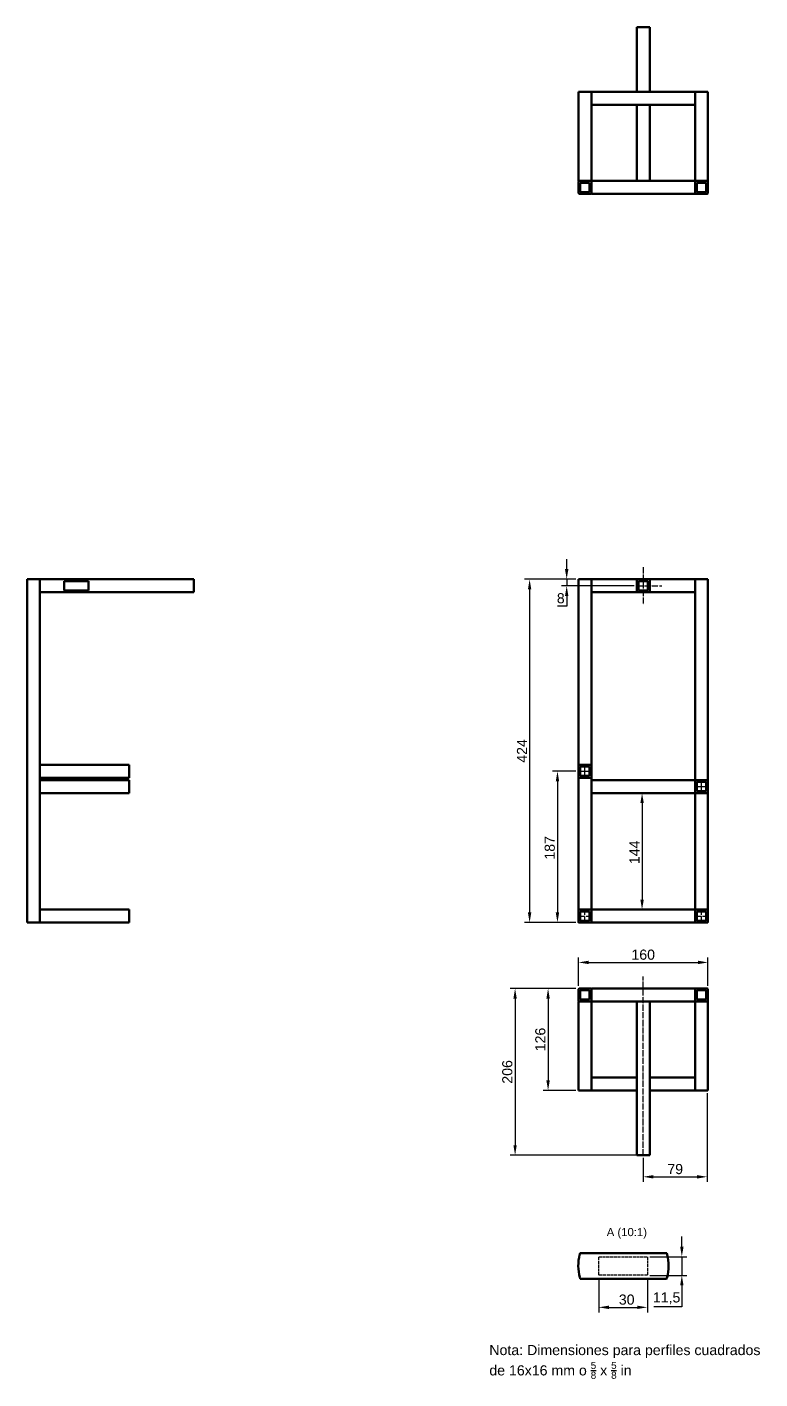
# Model space of a CAD drawing. Header units: millimetres. Extents: x 1300 to 9341, y -223 to 1453.
# Drawn here: x 1300 to 2205, y -217 to 1453 of the extents above; entities that cross this region are included whole.
import ezdxf

# ---------------------------------------------------------------- set-up
doc = ezdxf.new("R2010")
doc.units = ezdxf.units.MM
doc.linetypes.add('ACAD_ISO02W100', pattern=[15, 12, -3])
doc.linetypes.add('ACAD_ISO04W100', pattern=[30, 24, -3, 0, -3])
for name, color, linetype, lineweight in [('02_LINEA_PRINCIPAL_A4_A3', 7, 'Continuous', 50), ('03_LINEA_OCULTA_A4_A3', 1, 'ACAD_ISO02W100', 25), ('04_LINEA_EJE_A4_A3', 4, 'ACAD_ISO04W100', 25), ('05_LINEA_ACOTADO', 3, 'Continuous', 25), ('Visible', 7, 'Continuous', 50)]:
    doc.layers.add(name, color=color, linetype=linetype, lineweight=lineweight)
doc.layers.add('06_ROTULADO', color=3, linetype='Continuous')
doc.styles.get("Standard").update_dxf_attribs({"font": 'arial.ttf'})
doc.dimstyles.new('ISO-25', dxfattribs={"dimtxt": 2.5, "dimasz": 2.5, "dimexe": 1.25, "dimexo": 0.625, "dimtad": 1, "dimtoh": 1, "dimtxsty": 'Standard', "dimcen": 2.5, "dimadec": 0, "dimazin": 0, "dimtfac": 1, "dimtmove": 0, "dimatfit": 3, "dimfxl": 1, "dimarcsym": 0})

# ---------------------------------------------------------------- blocks, each defined once
blk = doc.blocks.new('*D9')
at = {"layer": '05_LINEA_ACOTADO', "color": 0, "lineweight": -2, "transparency": 16777216}
for p, q in [((1977.5, 770.5), (1914.1, 770.5)), ((1920.3, 758), (1920.3, 359)), ((1977.5, 346.5), (1914.1, 346.5))]:
    blk.add_line(p, q, dxfattribs=at)
at = {"layer": '05_LINEA_ACOTADO', "color": 0, "transparency": 16777216}
for points in [[(1918.2, 758), (1922.4, 758), (1920.3, 770.5)], [(1918.2, 359), (1922.4, 359), (1920.3, 346.5)]]:
    blk.add_solid(points, dxfattribs=at)
at = {"layer": 'Defpoints', "color": 0, "transparency": 16777216}
for p in [(1980.6, 770.5), (1920.3, 346.5), (1980.6, 346.5)]:
    blk.add_point(p, dxfattribs=at)
at = {"layer": '05_LINEA_ACOTADO', "color": 0, "transparency": 16777216, "insert": (1910.9, 558.5), "char_height": 12.5, "attachment_point": 5, "rotation": 90}
blk.add_mtext('424', dxfattribs=at)
blk = doc.blocks.new('*D10')
at = {"layer": '05_LINEA_ACOTADO', "color": 0, "lineweight": -2, "transparency": 16777216}
for p, q in [((2057.5, 506.5), (2052.9, 506.5)), ((2059.2, 494), (2059.2, 375)), ((2057.5, 362.5), (2052.9, 362.5))]:
    blk.add_line(p, q, dxfattribs=at)
at = {"layer": '05_LINEA_ACOTADO', "color": 0, "transparency": 16777216}
for points in [[(2057.1, 494), (2061.3, 494), (2059.2, 506.5)], [(2057.1, 375), (2061.3, 375), (2059.2, 362.5)]]:
    blk.add_solid(points, dxfattribs=at)
at = {"layer": 'Defpoints', "color": 0, "transparency": 16777216}
for p in [(2060.6, 506.5), (2059.2, 362.5), (2060.6, 362.5)]:
    blk.add_point(p, dxfattribs=at)
at = {"layer": '05_LINEA_ACOTADO', "color": 0, "transparency": 16777216, "insert": (2049.8, 433.3), "char_height": 12.5, "attachment_point": 5, "rotation": 90}
blk.add_mtext('144', dxfattribs=at)
blk = doc.blocks.new('*D14')
at = {"layer": '05_LINEA_ACOTADO', "color": 0, "lineweight": -2, "transparency": 16777216}
for p, q in [((2139.6, 136), (2139.6, 26.3)), ((2060.6, 56), (2060.6, 26.3)), ((2073.1, 32.5), (2127.1, 32.5))]:
    blk.add_line(p, q, dxfattribs=at)
at = {"layer": '05_LINEA_ACOTADO', "color": 0, "transparency": 16777216}
for points in [[(2073.1, 34.6), (2073.1, 30.4), (2060.6, 32.5)], [(2127.1, 34.6), (2127.1, 30.4), (2139.6, 32.5)]]:
    blk.add_solid(points, dxfattribs=at)
at = {"layer": 'Defpoints', "color": 0, "transparency": 16777216}
for p in [(2139.6, 139.1), (2060.6, 59.1), (2139.6, 32.5)]:
    blk.add_point(p, dxfattribs=at)
at = {"layer": '05_LINEA_ACOTADO', "color": 0, "transparency": 16777216, "insert": (2100.1, 42), "char_height": 12.5, "attachment_point": 5}
blk.add_mtext('79', dxfattribs=at)
blk = doc.blocks.new('*D15')
at = {"layer": '05_LINEA_ACOTADO', "color": 0, "lineweight": -2, "transparency": 16777216}
for p, q in [((1977.5, 265.1), (1936.9, 265.1)), ((1943.1, 252.6), (1943.1, 151.6)), ((1977.5, 139.1), (1936.9, 139.1))]:
    blk.add_line(p, q, dxfattribs=at)
at = {"layer": '05_LINEA_ACOTADO', "color": 0, "transparency": 16777216}
for points in [[(1941, 252.6), (1945.2, 252.6), (1943.1, 265.1)], [(1941, 151.6), (1945.2, 151.6), (1943.1, 139.1)]]:
    blk.add_solid(points, dxfattribs=at)
at = {"layer": 'Defpoints', "color": 0, "transparency": 16777216}
for p in [(1980.6, 265.1), (1943.1, 139.1), (1980.6, 139.1)]:
    blk.add_point(p, dxfattribs=at)
at = {"layer": '05_LINEA_ACOTADO', "color": 0, "transparency": 16777216, "insert": (1933.6, 202.1), "char_height": 12.5, "attachment_point": 5, "rotation": 90}
blk.add_mtext('126', dxfattribs=at)
blk = doc.blocks.new('*D16')
at = {"layer": '05_LINEA_ACOTADO', "color": 0, "lineweight": -2, "transparency": 16777216}
for p, q in [((1977.5, 533.5), (1948.5, 533.5)), ((1954.7, 521), (1954.7, 359)), ((1977.5, 346.5), (1948.5, 346.5))]:
    blk.add_line(p, q, dxfattribs=at)
at = {"layer": '05_LINEA_ACOTADO', "color": 0, "transparency": 16777216}
for points in [[(1952.6, 521), (1956.8, 521), (1954.7, 533.5)], [(1952.6, 359), (1956.8, 359), (1954.7, 346.5)]]:
    blk.add_solid(points, dxfattribs=at)
at = {"layer": 'Defpoints', "color": 0, "transparency": 16777216}
for p in [(1980.6, 533.5), (1954.7, 346.5), (1980.6, 346.5)]:
    blk.add_point(p, dxfattribs=at)
at = {"layer": '05_LINEA_ACOTADO', "color": 0, "transparency": 16777216, "insert": (1945.2, 438.8), "char_height": 12.5, "attachment_point": 5, "rotation": 90}
blk.add_mtext('187', dxfattribs=at)
blk = doc.blocks.new('*D17')
at = {"layer": '05_LINEA_ACOTADO', "color": 0, "lineweight": -2, "transparency": 16777216}
for p, q in [((1966.1, 783), (1966.1, 795.5)), ((1977.5, 770.5), (1959.8, 770.5)), ((1966.1, 770.5), (1966.1, 762.5)), ((2049.5, 762.5), (1959.8, 762.5)), ((1966.1, 737.5), (1954.7, 737.5)), ((1966.1, 750), (1966.1, 737.5))]:
    blk.add_line(p, q, dxfattribs=at)
at = {"layer": '05_LINEA_ACOTADO', "color": 0, "transparency": 16777216}
for points in [[(1964, 783), (1968.2, 783), (1966.1, 770.5)], [(1964, 750), (1968.2, 750), (1966.1, 762.5)]]:
    blk.add_solid(points, dxfattribs=at)
at = {"layer": 'Defpoints', "color": 0, "transparency": 16777216}
for p in [(1980.6, 770.5), (1966.1, 762.5), (2052.6, 762.5)]:
    blk.add_point(p, dxfattribs=at)
at = {"layer": '05_LINEA_ACOTADO', "color": 0, "transparency": 16777216, "insert": (1958.8, 747), "char_height": 12.5, "attachment_point": 5}
blk.add_mtext('8', dxfattribs=at)
blk = doc.blocks.new('*D18')
at = {"layer": '05_LINEA_ACOTADO', "color": 0, "lineweight": -2, "transparency": 16777216}
for p, q in [((1980.6, 268.2), (1980.6, 303.5)), ((2140.6, 268.2), (2140.6, 303.5)), ((1993.1, 297.3), (2128.1, 297.3))]:
    blk.add_line(p, q, dxfattribs=at)
at = {"layer": '05_LINEA_ACOTADO', "color": 0, "transparency": 16777216}
for points in [[(1993.1, 299.4), (1993.1, 295.2), (1980.6, 297.3)], [(2128.1, 299.4), (2128.1, 295.2), (2140.6, 297.3)]]:
    blk.add_solid(points, dxfattribs=at)
at = {"layer": 'Defpoints', "color": 0, "transparency": 16777216}
for p in [(2140.6, 297.3), (1980.6, 265.1), (2140.6, 265.1)]:
    blk.add_point(p, dxfattribs=at)
at = {"layer": '05_LINEA_ACOTADO', "color": 0, "transparency": 16777216, "insert": (2060.6, 306.8), "char_height": 12.5, "attachment_point": 5}
blk.add_mtext('160', dxfattribs=at)
blk = doc.blocks.new('*D20')
at = {"layer": '05_LINEA_ACOTADO', "color": 0, "lineweight": -2, "transparency": 16777216}
for p, q in [((1977.5, 265.1), (1896.1, 265.1)), ((1902.4, 252.6), (1902.4, 71.6)), ((2057.5, 59.1), (1896.1, 59.1))]:
    blk.add_line(p, q, dxfattribs=at)
at = {"layer": '05_LINEA_ACOTADO', "color": 0, "transparency": 16777216}
for points in [[(1900.3, 252.6), (1904.4, 252.6), (1902.4, 265.1)], [(1900.3, 71.6), (1904.4, 71.6), (1902.4, 59.1)]]:
    blk.add_solid(points, dxfattribs=at)
at = {"layer": 'Defpoints', "color": 0, "transparency": 16777216}
for p in [(1980.6, 265.1), (1902.4, 59.1), (2060.6, 59.1)]:
    blk.add_point(p, dxfattribs=at)
at = {"layer": '05_LINEA_ACOTADO', "color": 0, "transparency": 16777216, "insert": (1892.8, 162.1), "char_height": 12.5, "attachment_point": 5, "rotation": 90}
blk.add_mtext('206', dxfattribs=at)
blk = doc.blocks.new('*D27')
at = {"layer": '05_LINEA_ACOTADO', "color": 0, "lineweight": -2, "transparency": 16777216}
for p, q in [((2108.3, -53.7), (2108.3, -41.2)), ((2068.9, -66.2), (2114.5, -66.2)), ((2108.3, -66.2), (2108.3, -89.2)), ((2068.9, -89.2), (2114.5, -89.2)), ((2108.3, -101.7), (2108.3, -128.2)), ((2108.3, -128.2), (2073.8, -128.2))]:
    blk.add_line(p, q, dxfattribs=at)
at = {"layer": '05_LINEA_ACOTADO', "color": 0, "transparency": 16777216}
for points in [[(2106.2, -53.7), (2110.4, -53.7), (2108.3, -66.2)], [(2106.2, -101.7), (2110.4, -101.7), (2108.3, -89.2)]]:
    blk.add_solid(points, dxfattribs=at)
at = {"layer": 'Defpoints', "color": 0, "transparency": 16777216}
for p in [(2065.7, -66.2), (2065.7, -89.2), (2108.3, -89.2)]:
    blk.add_point(p, dxfattribs=at)
at = {"layer": '05_LINEA_ACOTADO', "color": 0, "transparency": 16777216, "insert": (2089.5, -117.6), "char_height": 12.5, "attachment_point": 5}
blk.add_mtext('11,5', dxfattribs=at)
blk = doc.blocks.new('*D28')
at = {"layer": '05_LINEA_ACOTADO', "color": 0, "lineweight": -2, "transparency": 16777216}
for p, q in [((2005.7, -92.3), (2005.7, -135)), ((2065.7, -92.3), (2065.7, -135)), ((2018.2, -128.7), (2053.2, -128.7))]:
    blk.add_line(p, q, dxfattribs=at)
at = {"layer": '05_LINEA_ACOTADO', "color": 0, "transparency": 16777216}
for points in [[(2018.2, -126.6), (2018.2, -130.8), (2005.7, -128.7)], [(2053.2, -126.6), (2053.2, -130.8), (2065.7, -128.7)]]:
    blk.add_solid(points, dxfattribs=at)
at = {"layer": 'Defpoints', "color": 0, "transparency": 16777216}
for p in [(2005.7, -89.2), (2065.7, -89.2), (2065.7, -128.7)]:
    blk.add_point(p, dxfattribs=at)
at = {"layer": '05_LINEA_ACOTADO', "color": 0, "transparency": 16777216, "insert": (2040.2, -119.2), "char_height": 12.5, "attachment_point": 5}
blk.add_mtext('30', dxfattribs=at)

msp = doc.modelspace()

# ---------------------------------------------------------------- linework, layer by layer
at = {"layer": '02_LINEA_PRINCIPAL_A4_A3', "extrusion": (3.63304e-29, 2.9666e-13, -1)}
for p, q in [((2053.598, 1452.553), (2052.598, 1452.553)), ((2052.598, 1452.553), (2052.598, 1372.553)), ((2053.598, 1452.553), (2067.598, 1452.553)), ((2068.598, 1452.553), (2067.598, 1452.553)), ((2068.598, 1372.553), (2068.598, 1452.553)), ((1980.598, 1372.553), (1980.598, 1262.553)), ((1981.598, 1372.553), (1980.598, 1372.553)), ((1981.598, 1372.553), (1995.598, 1372.553)), ((1996.598, 1372.553), (1995.598, 1372.553)), ((1996.598, 1372.553), (1996.598, 1371.553)), ((2124.598, 1372.553), (1996.598, 1372.553)), ((1996.598, 1357.553), (1996.598, 1371.553)), ((2124.598, 1371.553), (2124.598, 1372.553)), ((2125.598, 1372.553), (2124.598, 1372.553)), ((2124.598, 1371.553), (2124.598, 1357.553)), ((2125.598, 1372.553), (2139.598, 1372.553)), ((2140.598, 1372.553), (2139.598, 1372.553)), ((2140.598, 1262.553), (2140.598, 1372.553)), ((1996.598, 1357.553), (1996.598, 1356.553)), ((1996.598, 1356.553), (2124.598, 1356.553)), ((1996.598, 1262.553), (1996.598, 1356.553)), ((2052.598, 1356.553), (2052.598, 1262.553)), ((2068.598, 1262.553), (2068.598, 1356.553)), ((2124.598, 1356.553), (2124.598, 1357.553)), ((2124.598, 1356.553), (2124.598, 1262.553)), ((1980.598, 1262.553), (1981.598, 1262.553)), ((1980.598, 1261.553), (1980.598, 1247.553)), ((1995.598, 1262.553), (1981.598, 1262.553)), ((1995.598, 1262.553), (1981.598, 1262.553)), ((1982.848, 1248.803), (1982.848, 1260.303)), ((1982.848, 1260.303), (1994.348, 1260.303)), ((1994.348, 1260.303), (1994.348, 1248.803)), ((1995.598, 1262.553), (1996.598, 1262.553)), ((1996.598, 1262.553), (1996.598, 1261.553)), ((2124.598, 1262.553), (1996.598, 1262.553)), ((1996.598, 1247.553), (1996.598, 1261.553)), ((1996.598, 1247.553), (1996.598, 1261.553)), ((2124.598, 1261.553), (2124.598, 1262.553)), ((2124.598, 1262.553), (2125.598, 1262.553)), ((2124.598, 1261.553), (2124.598, 1247.553)), ((2124.598, 1261.553), (2124.598, 1247.553)), ((2139.598, 1262.553), (2125.598, 1262.553)), ((2139.598, 1262.553), (2125.598, 1262.553)), ((2126.848, 1248.803), (2126.848, 1260.303)), ((2126.848, 1260.303), (2138.348, 1260.303)), ((2138.348, 1260.303), (2138.348, 1248.803)), ((2139.598, 1262.553), (2140.598, 1262.553)), ((2140.598, 1247.553), (2140.598, 1261.553)), ((1981.598, 1246.553), (1995.598, 1246.553)), ((1994.348, 1248.803), (1982.848, 1248.803)), ((1996.598, 1247.553), (1996.598, 1246.553)), ((1996.598, 1246.553), (2124.598, 1246.553)), ((2124.598, 1246.553), (2124.598, 1247.553)), ((2125.598, 1246.553), (2139.598, 1246.553)), ((2138.348, 1248.803), (2126.848, 1248.803))]:
    msp.add_line(p, q, dxfattribs=at)
at = {"layer": '02_LINEA_PRINCIPAL_A4_A3', "extrusion": (0, 1, 0)}
for p, q in [((1300.661, 770.473), (1299.661, 770.473)), ((1299.661, 346.473), (1299.661, 770.473)), ((1300.661, 770.473), (1314.661, 770.473)), ((1315.661, 770.473), (1314.661, 770.473)), ((1315.661, 770.473), (1505.661, 770.473)), ((1315.661, 541.473), (1315.661, 770.473)), ((1345.661, 768.223), (1375.661, 768.223)), ((1345.661, 756.723), (1345.661, 768.223)), ((1375.661, 768.223), (1375.661, 756.723)), ((1505.661, 769.473), (1505.661, 770.473)), ((1505.661, 769.473), (1505.661, 755.473)), ((1980.598, 540.473), (1980.598, 770.473)), ((1981.598, 770.473), (1980.598, 770.473)), ((1981.598, 770.473), (1995.598, 770.473)), ((1996.598, 770.473), (1995.598, 770.473)), ((1996.598, 770.473), (1996.598, 769.473)), ((2053.598, 770.473), (1996.598, 770.473)), ((1996.598, 755.473), (1996.598, 769.473)), ((2052.598, 769.473), (2052.598, 755.473)), ((2067.598, 770.473), (2053.598, 770.473)), ((2054.848, 768.223), (2066.348, 768.223)), ((2054.848, 756.723), (2054.848, 768.223)), ((2066.348, 768.223), (2066.348, 756.723)), ((2124.598, 770.473), (2067.598, 770.473)), ((2068.598, 755.473), (2068.598, 769.473)), ((2124.598, 769.473), (2124.598, 770.473)), ((2125.598, 770.473), (2124.598, 770.473)), ((2124.598, 769.473), (2124.598, 755.473)), ((2125.598, 770.473), (2139.598, 770.473)), ((2140.598, 770.473), (2139.598, 770.473)), ((2140.598, 521.473), (2140.598, 770.473)), ((1315.661, 754.473), (1505.661, 754.473)), ((1375.661, 756.723), (1345.661, 756.723)), ((1505.661, 754.473), (1505.661, 755.473)), ((1996.598, 755.473), (1996.598, 754.473)), ((2053.598, 754.473), (1996.598, 754.473)), ((1996.598, 540.473), (1996.598, 754.473)), ((2053.598, 754.473), (2067.598, 754.473)), ((2066.348, 756.723), (2054.848, 756.723)), ((2124.598, 754.473), (2067.598, 754.473)), ((2124.598, 754.473), (2124.598, 755.473)), ((2124.598, 522.473), (2124.598, 754.473)), ((1315.661, 541.473), (1315.661, 540.473)), ((1425.661, 541.473), (1315.661, 541.473)), ((1315.661, 526.473), (1315.661, 540.473)), ((1425.661, 540.473), (1425.661, 541.473)), ((1425.661, 540.473), (1425.661, 526.473)), ((1980.598, 540.473), (1980.598, 526.473)), ((1995.598, 541.473), (1981.598, 541.473)), ((1982.848, 527.723), (1982.848, 539.223)), ((1982.848, 539.223), (1994.348, 539.223)), ((1994.348, 539.223), (1994.348, 527.723)), ((1996.598, 526.473), (1996.598, 540.473)), ((1315.661, 526.473), (1315.661, 525.473)), ((1425.661, 525.473), (1315.661, 525.473)), ((1315.661, 362.473), (1315.661, 525.473)), ((1425.661, 522.473), (1315.661, 522.473)), ((1425.661, 525.473), (1425.661, 526.473)), ((1425.661, 521.473), (1425.661, 522.473)), ((1425.661, 521.473), (1425.661, 507.473)), ((1980.598, 361.473), (1980.598, 526.473)), ((1981.598, 525.473), (1995.598, 525.473)), ((1994.348, 527.723), (1982.848, 527.723)), ((1996.598, 522.473), (1996.598, 526.473)), ((1996.598, 522.473), (1996.598, 521.473)), ((2124.598, 522.473), (1996.598, 522.473)), ((1996.598, 507.473), (1996.598, 521.473)), ((2124.598, 521.473), (2124.598, 522.473)), ((2124.598, 521.473), (2124.598, 507.473)), ((2139.598, 522.473), (2125.598, 522.473)), ((2126.848, 508.723), (2126.848, 520.223)), ((2126.848, 520.223), (2138.348, 520.223)), ((2138.348, 520.223), (2138.348, 508.723)), ((2140.598, 507.473), (2140.598, 521.473)), ((1425.661, 506.473), (1315.661, 506.473)), ((1425.661, 506.473), (1425.661, 507.473)), ((1996.598, 507.473), (1996.598, 506.473)), ((2124.598, 506.473), (1996.598, 506.473)), ((1996.598, 362.473), (1996.598, 506.473)), ((2124.598, 506.473), (2124.598, 507.473)), ((2124.598, 362.473), (2124.598, 506.473)), ((2125.598, 506.473), (2139.598, 506.473)), ((2138.348, 508.723), (2126.848, 508.723)), ((2140.598, 361.473), (2140.598, 507.473)), ((1315.661, 362.473), (1315.661, 361.473)), ((1425.661, 362.473), (1315.661, 362.473)), ((1315.661, 347.473), (1315.661, 361.473)), ((1425.661, 361.473), (1425.661, 362.473)), ((1425.661, 361.473), (1425.661, 347.473)), ((1980.598, 361.473), (1980.598, 347.473)), ((1995.598, 362.473), (1981.598, 362.473)), ((1982.848, 348.723), (1982.848, 360.223)), ((1982.848, 360.223), (1994.348, 360.223)), ((1994.348, 360.223), (1994.348, 348.723)), ((2124.598, 362.473), (1996.598, 362.473)), ((1996.598, 362.473), (1996.598, 361.473)), ((1996.598, 347.473), (1996.598, 361.473)), ((1996.598, 347.473), (1996.598, 361.473)), ((2124.598, 361.473), (2124.598, 362.473)), ((2124.598, 361.473), (2124.598, 347.473)), ((2124.598, 361.473), (2124.598, 347.473)), ((2139.598, 362.473), (2125.598, 362.473)), ((2126.848, 348.723), (2126.848, 360.223)), ((2126.848, 360.223), (2138.348, 360.223)), ((2138.348, 360.223), (2138.348, 348.723)), ((2140.598, 347.473), (2140.598, 361.473)), ((1299.661, 346.473), (1300.661, 346.473)), ((1314.661, 346.473), (1300.661, 346.473)), ((1314.661, 346.473), (1315.661, 346.473)), ((1315.661, 347.473), (1315.661, 346.473)), ((1425.661, 346.473), (1315.661, 346.473)), ((1425.661, 346.473), (1425.661, 347.473)), ((1980.598, 346.473), (1980.598, 347.473)), ((1980.598, 346.473), (1981.598, 346.473)), ((1981.598, 346.473), (1995.598, 346.473)), ((1994.348, 348.723), (1982.848, 348.723)), ((1995.598, 346.473), (1996.598, 346.473)), ((1996.598, 347.473), (1996.598, 346.473)), ((2124.598, 346.473), (1996.598, 346.473)), ((2124.598, 346.473), (2124.598, 347.473)), ((2124.598, 346.473), (2125.598, 346.473)), ((2125.598, 346.473), (2139.598, 346.473)), ((2138.348, 348.723), (2126.848, 348.723)), ((2139.598, 346.473), (2140.598, 346.473)), ((2140.598, 346.473), (2140.598, 347.473)), ((1982.652, -61.656), (2089.767, -61.656)), ((1982.966, -93.656), (2089.453, -93.656))]:
    msp.add_line(p, q, dxfattribs=at)
at = {"layer": '02_LINEA_PRINCIPAL_A4_A3'}
for p, q in [((1980.598, 264.091), (1980.598, 250.091)), ((1995.598, 265.091), (1981.598, 265.091)), ((1982.848, 251.341), (1982.848, 262.841)), ((1982.848, 262.841), (1994.348, 262.841)), ((1994.348, 251.341), (1982.848, 251.341)), ((1994.348, 262.841), (1994.348, 251.341)), ((1996.598, 265.091), (1996.598, 264.091)), ((2124.598, 265.091), (1996.598, 265.091)), ((1996.598, 250.091), (1996.598, 264.091)), ((1996.598, 250.091), (1996.598, 264.091)), ((2124.598, 264.091), (2124.598, 265.091)), ((2124.598, 264.091), (2124.598, 250.091)), ((2124.598, 264.091), (2124.598, 250.091)), ((2139.598, 265.091), (2125.598, 265.091)), ((2126.848, 251.341), (2126.848, 262.841)), ((2126.848, 262.841), (2138.348, 262.841)), ((2138.348, 251.341), (2126.848, 251.341)), ((2138.348, 262.841), (2138.348, 251.341)), ((2140.598, 250.091), (2140.598, 264.091)), ((1981.598, 249.091), (1980.598, 249.091)), ((1980.598, 139.091), (1980.598, 249.091)), ((1981.598, 249.091), (1995.598, 249.091)), ((1996.598, 249.091), (1995.598, 249.091)), ((1996.598, 250.091), (1996.598, 249.091)), ((2052.598, 249.091), (1996.598, 249.091)), ((1996.598, 139.091), (1996.598, 249.091)), ((2053.598, 249.091), (2052.598, 249.091)), ((2052.598, 249.091), (2052.598, 59.091)), ((2053.598, 249.091), (2067.598, 249.091)), ((2068.598, 249.091), (2067.598, 249.091)), ((2068.598, 249.091), (2068.598, 59.091)), ((2124.598, 249.091), (2068.598, 249.091)), ((2124.598, 249.091), (2124.598, 250.091)), ((2125.598, 249.091), (2124.598, 249.091)), ((2124.598, 139.091), (2124.598, 249.091)), ((2125.598, 249.091), (2139.598, 249.091)), ((2140.598, 249.091), (2139.598, 249.091)), ((2140.598, 139.091), (2140.598, 249.091)), ((2052.598, 155.091), (1996.598, 155.091)), ((2124.598, 155.091), (2068.598, 155.091)), ((1980.598, 139.091), (1981.598, 139.091)), ((1995.598, 139.091), (1981.598, 139.091)), ((1995.598, 139.091), (1996.598, 139.091)), ((2052.598, 139.091), (1996.598, 139.091)), ((2124.598, 139.091), (2068.598, 139.091)), ((2124.598, 139.091), (2125.598, 139.091)), ((2139.598, 139.091), (2125.598, 139.091)), ((2139.598, 139.091), (2140.598, 139.091)), ((2052.598, 59.091), (2053.598, 59.091)), ((2067.598, 59.091), (2053.598, 59.091)), ((2067.598, 59.091), (2068.598, 59.091))]:
    msp.add_line(p, q, dxfattribs=at)
for centre, start, end in [((1981.598, 1261.553), 90, 180), ((1995.598, 1261.553), 0, 90), ((2125.598, 1261.553), 90, 180), ((2139.598, 1261.553), 0, 90), ((1981.598, 1247.553), 180, 270), ((1995.598, 1247.553), 270, 0), ((2125.598, 1247.553), 180, 270), ((2139.598, 1247.553), 270, 0), ((2053.598, 769.473), 90, 180), ((2067.598, 769.473), 0, 90), ((2053.598, 755.473), 180, 270), ((2067.598, 755.473), 270, 0), ((1981.598, 540.473), 90, 180), ((1995.598, 540.473), 0, 90), ((1981.598, 526.473), 180, 270), ((1995.598, 526.473), 270, 0), ((2125.598, 521.473), 90, 180), ((2139.598, 521.473), 0, 90), ((2125.598, 507.473), 180, 270), ((2139.598, 507.473), 270, 0), ((1981.598, 361.473), 90, 180), ((1995.598, 361.473), 0, 90), ((2125.598, 361.473), 90, 180), ((2139.598, 361.473), 0, 90), ((1981.598, 347.473), 180, 270), ((1995.598, 347.473), 270, 0), ((2125.598, 347.473), 180, 270), ((2139.598, 347.473), 270, 0), ((1981.598, 264.091), 90, 180), ((1995.598, 264.091), 0, 90), ((2125.598, 264.091), 90, 180), ((2139.598, 264.091), 0, 90), ((1981.598, 250.091), 180, 270), ((1995.598, 250.091), 270, 0), ((2125.598, 250.091), 180, 270), ((2139.598, 250.091), 270, 0)]:
    msp.add_arc(centre, 1, start, end, dxfattribs=at)
at = {"layer": '02_LINEA_PRINCIPAL_A4_A3', "extrusion": (2.13666e-16, 4.31527e-40, -1)}
msp.add_arc((-2036.209, -77.132), 55.749, 344.898356, 13.988142, dxfattribs=at)
at = {"layer": '02_LINEA_PRINCIPAL_A4_A3', "extrusion": (2.13666e-16, 3.45752e-40, -1)}
msp.add_arc((-2036.209, -77.132), 55.749, 166.011858, 195.101644, dxfattribs=at)
at = {"layer": '02_LINEA_PRINCIPAL_A4_A3'}
for points, knots in [([(2089.767, -61.656), (2089.767, -61.656), (2089.782, -61.707), (2089.84, -61.912), (2089.884, -62.066), (2089.982, -62.421), (2090.044, -62.646), (2090.174, -63.139), (2090.243, -63.406), (2090.305, -63.656)], [0.306009278, 0.306009278, 0.306009278, 0.306009278, 0.343988212, 0.343988212, 0.381967146, 0.381967146, 0.420645695, 0.420645695, 0.459324245, 0.459324245, 0.459324245, 0.459324245]), ([(2090.033, -91.656), (2089.965, -91.906), (2089.891, -92.173), (2089.751, -92.665), (2089.684, -92.891), (2089.579, -93.246), (2089.532, -93.4), (2089.469, -93.605), (2089.453, -93.656), (2089.453, -93.656)], [-0.153741884, -0.153741884, -0.153741884, -0.153741884, -0.114898236, -0.114898236, -0.076054588, -0.076054588, -0.038027294, -0.038027294, 0, 0, 0, 0])]:
    msp.add_open_spline(points, degree=3, knots=knots, dxfattribs=at)
at = {"layer": '03_LINEA_OCULTA_A4_A3', "ltscale": 0.31, "extrusion": (0, 1, 0)}
for p, q in [((2005.739, -89.156), (2005.739, -66.156)), ((2005.739, -66.156), (2065.739, -66.156)), ((2065.739, -66.156), (2065.739, -89.156)), ((2065.739, -89.156), (2005.739, -89.156))]:
    msp.add_line(p, q, dxfattribs=at)
at = {"layer": '04_LINEA_EJE_A4_A3', "ltscale": 0.31}
for p, q in [((2060.598, 785.473), (2060.598, 739.473)), ((2052.598, 762.473), (2083.598, 762.473)), ((1980.598, 354.473), (1996.598, 354.473)), ((1988.598, 346.473), (1988.598, 362.473)), ((2124.598, 354.473), (2140.598, 354.473)), ((2132.598, 346.473), (2132.598, 362.473)), ((2060.598, 59.091), (2060.598, 280.091))]:
    msp.add_line(p, q, dxfattribs=at)
at = {"layer": '04_LINEA_EJE_A4_A3'}
for p, q in [((1988.598, 525.473), (1988.598, 541.473)), ((1980.598, 533.473), (1996.598, 533.473)), ((2132.598, 506.473), (2132.598, 522.473)), ((2124.598, 514.473), (2140.598, 514.473))]:
    msp.add_line(p, q, dxfattribs=at)
at = {"layer": 'Visible'}
for points, knots in [([(1982.114, -63.656), (1982.176, -63.406), (1982.245, -63.139), (1982.375, -62.646), (1982.436, -62.421), (1982.534, -62.066), (1982.578, -61.912), (1982.637, -61.707), (1982.652, -61.656), (1982.652, -61.656)], [0.152695859, 0.152695859, 0.152695859, 0.152695859, 0.191374408, 0.191374408, 0.230052958, 0.230052958, 0.268031892, 0.268031892, 0.306010826, 0.306010826, 0.306010826, 0.306010826]), ([(1982.966, -93.656), (1982.966, -93.656), (1982.95, -93.605), (1982.887, -93.4), (1982.84, -93.246), (1982.734, -92.891), (1982.668, -92.665), (1982.527, -92.173), (1982.453, -91.906), (1982.386, -91.656)], [0, 0, 0, 0, 0.038027294, 0.038027294, 0.076054588, 0.076054588, 0.114898236, 0.114898236, 0.153741884, 0.153741884, 0.153741884, 0.153741884])]:
    msp.add_open_spline(points, degree=3, knots=knots, dxfattribs=at)

# ---------------------------------------------------------------- texts
at = {"layer": '06_ROTULADO', "insert": (2040.404, -43.773), "char_height": 10, "width": 56.84977, "attachment_point": 8}
msp.add_mtext('A (10:1)', dxfattribs=at)
at = {"layer": '06_ROTULADO', "insert": (1870.57, -175.188), "char_height": 12.5, "attachment_point": 1}
msp.add_mtext_dynamic_manual_height_columns('\\A1;Nota: Dimensiones para perfiles cuadrados de 16x16 mm o {\\H0.7x;\\S5/8;} x {\\H0.7x;\\S5/8;} in', width=356.0766, gutter_width=12.5, heights=[0], dxfattribs=at)

# ---------------------------------------------------------------- dimensions: what is measured, and where the dimension line sits
at = {"layer": '05_LINEA_ACOTADO'}
dim = msp.add_linear_dim(base=(1966.085, 762.473), p1=(1980.598, 770.473), p2=(2052.598, 762.473), angle=90, dimstyle='ISO-25', override={"dimscale": 5}, dxfattribs=at)
dim.commit()
dim.dimension.update_dxf_attribs({"geometry": '*D17', "text_midpoint": (1958.841, 746.98)})
for base, p1, p2, picture, middle in [((1920.306, 346.473), (1980.598, 770.473), (1980.598, 346.473), '*D9', (1920.306, 558.473)), ((1954.704, 346.473), (1980.598, 533.473), (1980.598, 346.473), '*D16', (1954.704, 438.847)), ((2059.181, 362.473), (2060.598, 506.473), (2060.598, 362.473), '*D10', (2059.181, 433.322)), ((1902.353, 59.091), (1980.598, 265.091), (2060.598, 59.091), '*D20', (1902.353, 162.091)), ((1943.111, 139.091), (1980.598, 265.091), (1980.598, 139.091), '*D15', (1943.111, 202.091))]:
    dim = msp.add_linear_dim(base=base, p1=p1, p2=p2, angle=90, dimstyle='ISO-25', override={"dimscale": 5}, dxfattribs=at)
    dim.commit()
    dim.dimension.update_dxf_attribs({"geometry": picture, "text_midpoint": middle, "dimtype": 160})
for base, p1, p2, picture, middle in [((2140.598, 297.284), (1980.598, 265.091), (2140.598, 265.091), '*D18', (2060.598, 297.284)), ((2139.598, 32.504), (2060.598, 59.091), (2139.598, 139.091), '*D14', (2100.098, 32.504))]:
    dim = msp.add_linear_dim(base=base, p1=p1, p2=p2, dimstyle='ISO-25', override={"dimscale": 5}, dxfattribs=at)
    dim.commit()
    dim.dimension.update_dxf_attribs({"geometry": picture, "text_midpoint": middle, "dimtype": 160})
dim = msp.add_linear_dim(base=(2108.282, -89.156), p1=(2065.739, -66.156), p2=(2065.739, -89.156), angle=90, text='11,5', dimstyle='ISO-25', override={"dimscale": 5}, dxfattribs=at)
dim.commit()
dim.dimension.update_dxf_attribs({"geometry": '*D27', "text_midpoint": (2089.464, -128.215), "dimtype": 160})
dim = msp.add_linear_dim(base=(2065.739, -128.726), p1=(2005.739, -89.156), p2=(2065.739, -89.156), text='30', dimstyle='ISO-25', override={"dimscale": 5}, dxfattribs=at)
dim.commit()
dim.dimension.update_dxf_attribs({"geometry": '*D28', "text_midpoint": (2040.176, -128.726), "dimtype": 160})

doc.saveas('drawing.dxf')
